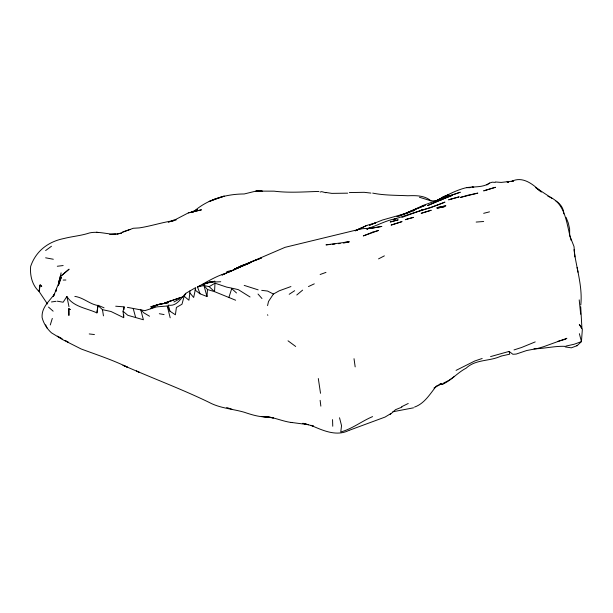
<?xml version="1.0" encoding="UTF-8"?>
<svg xmlns="http://www.w3.org/2000/svg" width="613" height="613" viewBox="0 0 613 613"><rect width="100%" height="100%" fill="white"/><g stroke="black" fill="none" stroke-linecap="round" stroke-linejoin="round"><path stroke-width="0.92" d="M68.985 308.776L68.894 315.465L68.717 308.929L70.166 309.45L68.717 308.929M57.308 301.182L63.147 302.224L66.886 296.5C73.322 306.937 86.655 308.124 96.915 312.883L98.011 305.504C89.958 304.354 83.376 297.52 74.832 296.401M98.011 305.504L102.478 309.665L110.991 311.496L123.68 317.657L123.788 314.959M124.002 309.573L124.11 306.875L115.711 306.216M580.71 306.692L581.929 328.415L579.3 324.369L582.35 329.35L581.438 341.617L577.109 345.709L571.27 347.824L565.431 346.95L564.627 346.322C554.198 346.016 544.267 348.667 533.977 348.843M580.802 304.96C582.733 286.148 576.289 268.073 573.998 249.652M228.94 297.351L231.86 288.156L226.68 287.114L215.002 283.198L214.535 291.642L235.645 300.224M207.01 296.523L207.47 289.512L203.937 285.52L197.478 286.953L200.037 293.811L207.01 296.523L203.937 285.52L209.163 286.662L214.535 291.642L207.47 289.512M58.473 285.29L61.108 272.854M58.825 283.543L59.101 280.762L58.281 285.129M39.784 285.313L41.768 286.317L40.259 284.899L39.784 285.313L39.109 291.52L47.462 303.979M189.884 292.922L188.919 300.224L184.145 296.24L185.8 293.343L195.769 287.551L193.67 297.481L189.884 292.922L189.884 290.899M96.915 312.883L98.019 305.297M40.259 284.899L39.109 291.52C32.137 285.237 29.845 275.475 30.65 266.41C35.968 250.832 48.419 241.591 64.051 238.488C72.48 236.334 81.222 235.714 89.49 232.94C98.256 230.986 106.907 234.319 115.711 234.235L110.976 234.457M267.567 305.626L268.502 301.489L273.406 294.048L279.244 290.8L290.93 286.555M123.68 317.657L123.06 311.274L124.11 306.875M58.672 282.585L60.212 276.731L68.985 269.26L60.212 276.731M184.145 296.24L181.977 304.232L176.406 307.45L175.395 314.783L169.939 311.182L167.242 305.994L156.599 306.891L144.913 310.653L127.397 307.358M58.35 285.689L61.323 277.367L56.672 288.171L55.821 291.535L56.488 289.014L53.277 296.569M50.281 324.951L52.304 318.408M53.622 296.048L54.687 293.773C49.415 301.198 41.355 307.374 42.105 317.549C43.592 323.465 46.971 328.744 51.469 332.828L62.457 339.518L81.138 348.966C96.701 354.735 112.508 359.9 127.397 367.156L122.975 365.271L139.074 372.175L136.392 371.018C160.736 381.378 185.371 390.856 209.163 402.404C219.998 408.266 232.526 408.871 244.204 412.227C251.606 414.74 259.092 417.055 267.023 416.986M390.213 414.403L395.577 409.653L401.898 407.139M185.8 293.343C180.743 298.309 176.873 306.738 168.276 305.136L169.939 311.182M296.769 295.006L302.607 290.133M45.63 250.548L51.469 246.25M454.601 376.298L449.444 380.06L443.299 383.255M486.852 184.996L489.503 183.095L492.201 182.191L495.059 182.36M289.198 294.286L294.661 290.7M150.553 308.653L158.062 304.554L168.276 302.692L156.599 304.952L150.752 308.477M390.765 413.622L385.064 417.07L349.441 430.226M209.163 286.662L215.002 283.198M436.939 200.589L445.674 195.8L436.939 200.589C446.256 195.532 455.85 190.229 466.141 187.716C473.995 186.314 482.531 187.884 489.503 183.095M433.966 388.044L441.153 383.899L442.778 384.182C451.482 380.229 457.681 372.551 466.141 368.175C475.719 359.08 489.595 361.54 500.844 356.176M173.992 301.956L179.954 298.654M174.138 220.266L188.36 212.88L201.348 209.853L188.36 212.88M372.581 416.61C361.678 421.2 352.191 428.901 340.767 431.966L341.541 425.667L339.525 417.76M228.212 272.563L244.204 264.709L261.437 258.027L254.234 260.609L222.19 274.93M232.519 270.647L240.802 266.341L285.083 247.323L357.839 229.676L362.49 228.703L372.988 228.013L381.876 226.404L372.29 228.082M378.535 258.878L384.374 255.859M414.495 407.093C424.61 403.53 430.05 393.883 436.402 386.021L441.153 383.899L439.467 384.221M439.69 199.087L448.616 194.566L433.314 202.152M408.235 403.477L401.569 406.748M456.057 370.39L474.799 360.98L482.17 358.49M436.854 200.911L440.142 199.348L435.084 201.485L442.778 198.305L423.33 205.355L407.737 212.512L411.905 210.834M372.696 223.967L375.677 222.826L366.85 225.4L355.172 230.894M355.67 230.672L366.85 225.4M308.446 286.57L314.285 283.85M412.741 210.504L425.253 205.271L398.802 215.945M441.145 199.922L452.271 195.386L442.778 198.604L448.616 196.52L427.575 205.577L442.778 199.179M355.686 230.618L361.394 228.067L358.069 229.546M116.907 234.434L133.236 228.274L139.189 227.913C150.752 226.174 161.809 222.427 173.41 220.695M222.098 275.007L226.68 273.046C216.19 275.95 206.987 281.911 197.478 286.968L200.811 285.566M401.898 217.423L422.962 209.661L419.415 210.864L431.008 207.562L444.954 202.121C428.135 208.964 410.534 213.393 393.454 219.6M202.482 284.869L207.478 282.769L202.298 284.578M168.276 222.373L174.115 219.921M406.25 213.5L414.84 210.259L413.3 210.826M535.218 341.908L521.54 347.502L514.023 349.908M369.478 228.48L372.022 227.454L366.858 228.971L372.696 227.339L366.85 228.818L368.52 228.595M371.892 224.281L369.486 225.216L382.481 220.013L407.737 212.88M366.85 228.894C376.773 225.829 385.73 220.45 396.052 218.626L393.423 219.623M448.616 195.041L442.778 197.179L448.969 195.041M320.132 274.501L325.97 272.394M396.795 216.772L405.377 213.791M171.663 300.615L164.33 303.121L179.961 297.749M168.276 301.795L183.685 296.5M557.723 341.418L565.431 339.273L566.856 338.292L543.555 346.72L537.524 348.483L526.743 350.506L516.161 354.076L512.866 354.268L509.096 351.41L490.569 356.597M122.753 231.913L130.132 229.431M349.012 430.349C336.384 436.862 322.783 430.403 310.952 425.345L313.45 426.104M170.927 221.546L176.222 219.891M452.938 194.773L447.038 196.589L460.302 192.229L453.781 194.52M192.788 211.646L191.639 211.968L197.478 209.485L193.356 211.975C207.064 199.455 225.906 194.022 244.204 193.969L255.882 191.11L274.095 191.156C289.045 193.057 303.948 191.823 318.944 191.44M320.132 192.053L321.656 191.639L325.901 192.743M483.665 213.324L489.503 211.845M565.853 346.115L574.258 344.215L581.438 341.617L579.369 333.679M501.304 356.046L509.725 354.168L509.096 351.41M343.487 243.093L349.333 241.79L325.97 244.863L330.461 244.457M51.469 301.964L56.067 301.312M370.191 228.373L372.696 228.044M343.487 242.541L348.353 241.897M231.469 270.946L226.902 271.551L231.584 270.969M121.55 233.377L109.696 234.488M392.887 411.76L413.576 407.806M338.483 243.698L340.154 243.491M57.308 266.249L63.147 265.552M476.163 222.059L483.665 221.5M332.261 244.288L334.951 244.043M439.444 384.474L442.778 384.182M349.333 192.574L364.16 192.313L370.911 193.095M220.741 281.742L209.163 282.195L203.317 284.156L215.002 281.237L209.163 282.195L209.807 282.172M63.147 280.057L65.89 280.011M347.663 193.164L331.809 193.379L325.97 192.474M419.415 197.256L431.069 200.849L436.456 200.888M466.6 187.647L470.117 187.685M495.342 181.977L501.181 182.413L513.548 181.034L511.326 181.525C522.153 175.877 532.314 183.639 539.877 190.804M267.245 416.947L261.72 416.472L273.406 417.936L267.873 416.855C276.202 418.097 283.934 421.713 292.332 422.61M372.696 193.11C384.29 195.47 396.113 195.187 407.737 195.754C415.821 195.501 424.457 195.271 431.069 200.888M89.23 333.947L94.433 334.545M261.72 290.355L267.567 291.045L273.406 294.048M473.703 187.241L471.979 186.98L473.68 187.363M258.157 289.849L244.204 285.39M45.63 257.805L53.308 259.253M508.453 182.122L507.02 181.877L508.744 182.368M159.326 313.718L164.077 314.569M290.93 422.38L308.446 424.709L302.822 423.299L313.404 426.119M96.57 232.158L98.195 232.534M232.519 288.302L238.365 289.665L250.043 296.983M576.603 345.571L577.109 345.709M149.518 316.231L143.787 312.799L140.745 309.734L143.404 319.764L127.795 315.289L123.06 311.274M226.68 407.507L232.519 409.492M547.907 196.26C566.312 202.765 566.381 224.986 571.27 240.633M98.195 305.335L104.034 307.818M65.131 340.506L68.127 342.146M62.265 338.92L57.308 336.185L61.292 338.391M66.396 341.196L68.043 342.108M552.129 198.436L535.816 187.616L541.371 192.084M555.983 201.026C560.405 203.792 563.768 208.504 563.807 213.845M288.026 340.813L295.688 346.483M194.995 289.972L200.037 293.811M48.527 307.098L53.139 311.182M231.998 288.846L236.511 292.983M258.027 294.048L261.966 298.516M45.63 324.821L47.132 328.139M267.567 314.73L267.827 315.366M566.067 217.362L568.236 222.848L569.615 228.802L569.676 235.507L574.006 246.495L574.91 256.924M133.236 308.638L135.649 317.496M167.242 305.994L170.184 317.787M66.886 296.5L68.985 306.676M577.109 267.452L578.005 272.203M355.172 366.888L354.023 358.689M318.316 378.535L320.522 393.301M102.478 309.665L103.451 315.856M579.208 299.872L580.687 314.208M320.132 400.335L320.852 406.143M332.553 419.621L332.752 426.242M59.951 280.271L58.825 282.67L59.951 280.271M240.488 266.165L234.388 269.391L244.204 264.709L240.488 266.165M238.365 267.406L234.388 269.391L250.043 262.893L234.358 269.368L244.204 265.046L238.365 267.375M215.002 199.133L209.163 201.508L224.243 196.091L215.002 199.133M372.696 232.151L363.317 235.921L378.535 230.45L372.696 232.151M407.737 218.887L405.293 219.692L413.576 217.347L407.737 218.887M401.898 221.645L391.209 225.048L401.898 221.645M451.237 199.01L448.616 199.823L459.191 196.857L451.237 199.01M158.062 304.554L150.752 306.814L162.437 303.535L158.062 304.554M431.1 210.274L421.269 213.286L431.1 210.274M495.342 187.317L483.787 190.827L495.342 187.317M468.056 195.233L460.455 197.409L477.818 193.11L468.056 195.233M395.224 220.619L390.213 222.013L398.205 219.86L395.224 220.619M441.214 206.711L436.939 207.661L445.881 205.822L441.214 206.711M441.981 207.156L436.939 208.228L444.256 206.757L441.981 207.156M261.146 191.087L255.882 191.11L262.625 191.279L261.146 191.087"/></g></svg>
